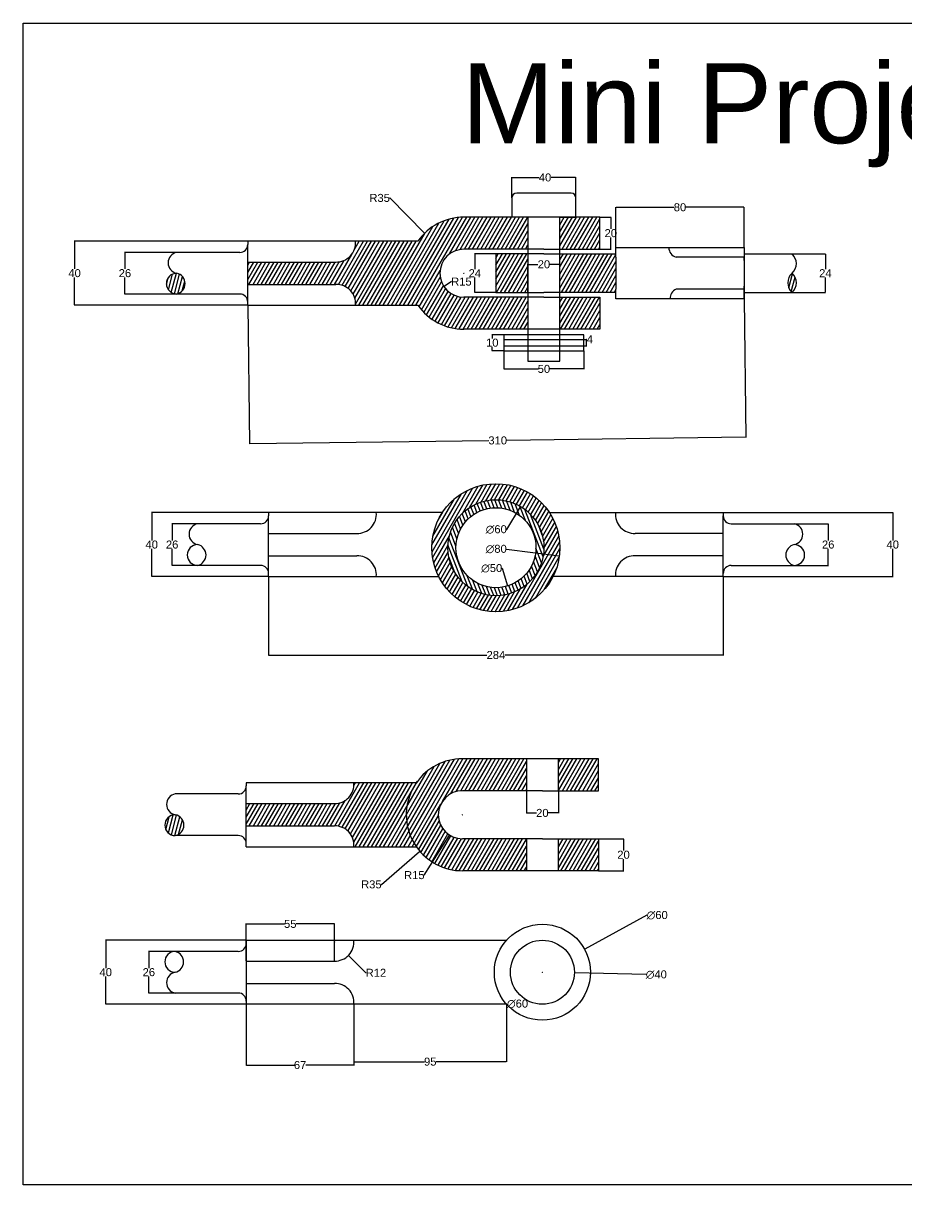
# Model space of a CAD drawing. Header units: inches. Extents: x 51 to 917, y -380 to 346.
# Drawn here: x 51 to 603, y -380 to 346 of the extents above; entities that cross this region are included whole.
import ezdxf

# ---------------------------------------------------------------- set-up
doc = ezdxf.new("R2010")
doc.units = ezdxf.units.IN
doc.header["$MEASUREMENT"] = 0
doc.styles.get("Standard").update_dxf_attribs({"font": 'arial.ttf'})
doc.dimstyles.get("Standard").update_dxf_attribs({"dimtxt": 5, "dimasz": 0.18, "dimexe": 0.18, "dimexo": 0.0625, "dimgap": 0.09, "dimtad": 0, "dimtih": 1, "dimtoh": 1, "dimdec": 0, "dimzin": 0, "dimdsep": 46, "dimtxsty": 'Standard', "dimcen": 0.09, "dimclrt": 4, "dimadec": 0, "dimazin": 0, "dimtfac": 1, "dimtdec": 0, "dimtofl": 0, "dimtmove": 0, "dimatfit": 3, "dimfxl": 1, "dimtolj": 1, "dimtzin": 0, "dimarcsym": 0})
pattern_1 = [(60, (868.6702, 176.3379), (-1.905256, 1.1), [])]

# ---------------------------------------------------------------- blocks, each defined once
blk = doc.blocks.new('*D1')
at = {"color": 0, "lineweight": -2, "transparency": 16777216}
for p, q in [((345.86, 201.9), (332.58, 201.9)), ((332.76, 201.72), (332.76, 192.5)), ((332.76, 178.08), (332.76, 187.3)), ((345.86, 177.9), (332.58, 177.9))]:
    blk.add_line(p, q, dxfattribs=at)
at = {"color": 0, "transparency": 16777216}
for points in [[(332.73, 201.72), (332.79, 201.72), (332.76, 201.9)], [(332.73, 178.08), (332.79, 178.08), (332.76, 177.9)]]:
    blk.add_solid(points, dxfattribs=at)
at = {"layer": 'Defpoints', "color": 0, "transparency": 16777216}
for p in [(345.92, 201.9), (332.76, 177.9), (345.92, 177.9)]:
    blk.add_point(p, dxfattribs=at)
at = {"color": 4, "transparency": 16777216, "insert": (332.76, 189.9), "char_height": 5, "attachment_point": 5}
blk.add_mtext('\\A1;24', dxfattribs=at)
blk = doc.blocks.new('*D2')
at = {"color": 0, "lineweight": -2, "transparency": 16777216}
for p, q in [((410.98, 224.9), (417.86, 224.9)), ((417.68, 224.72), (417.68, 217.54)), ((417.68, 205.08), (417.68, 212.25)), ((410.98, 204.9), (417.86, 204.9))]:
    blk.add_line(p, q, dxfattribs=at)
at = {"color": 0, "transparency": 16777216}
for points in [[(417.65, 224.72), (417.71, 224.72), (417.68, 224.9)], [(417.65, 205.08), (417.71, 205.08), (417.68, 204.9)]]:
    blk.add_solid(points, dxfattribs=at)
at = {"layer": 'Defpoints', "color": 0, "transparency": 16777216}
for p in [(410.92, 224.9), (417.68, 224.9), (410.92, 204.9)]:
    blk.add_point(p, dxfattribs=at)
at = {"color": 4, "transparency": 16777216, "insert": (417.68, 214.9), "char_height": 5, "attachment_point": 5}
blk.add_mtext('\\A1;20', dxfattribs=at)
blk = doc.blocks.new('*D3')
at = {"color": 0, "lineweight": -2, "transparency": 16777216}
for p, q in [((355.92, 236.96), (355.92, 249.9)), ((356.1, 249.72), (372.85, 249.72)), ((395.74, 249.72), (380.37, 249.72)), ((395.92, 236.96), (395.92, 249.9))]:
    blk.add_line(p, q, dxfattribs=at)
at = {"color": 0, "transparency": 16777216}
for points in [[(356.1, 249.75), (356.1, 249.69), (355.92, 249.72)], [(395.74, 249.75), (395.74, 249.69), (395.92, 249.72)]]:
    blk.add_solid(points, dxfattribs=at)
at = {"layer": 'Defpoints', "color": 0, "transparency": 16777216}
for p in [(355.92, 249.72), (355.92, 236.9), (395.92, 236.9)]:
    blk.add_point(p, dxfattribs=at)
at = {"color": 4, "transparency": 16777216, "insert": (376.61, 249.72), "char_height": 5, "attachment_point": 5}
blk.add_mtext('\\A1;40', dxfattribs=at)
blk = doc.blocks.new('*D4')
at = {"color": 0, "lineweight": -2, "transparency": 16777216}
for p, q in [((365.92, 177.96), (365.92, 195.61)), ((366.1, 195.43), (372.21, 195.43)), ((385.74, 195.43), (379.63, 195.43)), ((385.92, 177.96), (385.92, 195.61))]:
    blk.add_line(p, q, dxfattribs=at)
at = {"color": 0, "transparency": 16777216}
for points in [[(366.1, 195.46), (366.1, 195.4), (365.92, 195.43)], [(385.74, 195.46), (385.74, 195.4), (385.92, 195.43)]]:
    blk.add_solid(points, dxfattribs=at)
at = {"layer": 'Defpoints', "color": 0, "transparency": 16777216}
for p in [(385.92, 195.43), (365.92, 177.9), (385.92, 177.9)]:
    blk.add_point(p, dxfattribs=at)
at = {"color": 4, "transparency": 16777216, "insert": (375.92, 195.43), "char_height": 5, "attachment_point": 5}
blk.add_mtext('\\A1;20', dxfattribs=at)
blk = doc.blocks.new('*D5')
at = {"color": 0, "lineweight": -2, "transparency": 16777216}
for p, q in [((350.92, 141.39), (350.92, 129.88)), ((400.92, 141.39), (400.92, 129.88)), ((351.1, 130.06), (372.26, 130.06)), ((400.74, 130.06), (379.58, 130.06))]:
    blk.add_line(p, q, dxfattribs=at)
at = {"color": 0, "transparency": 16777216}
for points in [[(351.1, 130.09), (351.1, 130.03), (350.92, 130.06)], [(400.74, 130.09), (400.74, 130.03), (400.92, 130.06)]]:
    blk.add_solid(points, dxfattribs=at)
at = {"layer": 'Defpoints', "color": 0, "transparency": 16777216}
for p in [(350.92, 141.45), (400.92, 141.45), (350.92, 130.06)]:
    blk.add_point(p, dxfattribs=at)
at = {"color": 4, "transparency": 16777216, "insert": (375.92, 130.06), "char_height": 5, "attachment_point": 5}
blk.add_mtext('\\A1;50', dxfattribs=at)
blk = doc.blocks.new('*D6')
at = {"color": 0, "lineweight": -2, "transparency": 16777216}
for p, q in [((350.86, 151.45), (343.47, 151.45)), ((343.65, 151.27), (343.65, 149.1)), ((350.86, 141.45), (343.47, 141.45)), ((343.65, 141.63), (343.65, 143.81))]:
    blk.add_line(p, q, dxfattribs=at)
at = {"color": 0, "transparency": 16777216}
for points in [[(343.62, 151.27), (343.68, 151.27), (343.65, 151.45)], [(343.62, 141.63), (343.68, 141.63), (343.65, 141.45)]]:
    blk.add_solid(points, dxfattribs=at)
at = {"layer": 'Defpoints', "color": 0, "transparency": 16777216}
for p in [(343.65, 151.45), (350.92, 151.45), (350.92, 141.45)]:
    blk.add_point(p, dxfattribs=at)
at = {"color": 4, "transparency": 16777216, "insert": (343.65, 146.45), "char_height": 5, "attachment_point": 5}
blk.add_mtext('\\A1;10', dxfattribs=at)
blk = doc.blocks.new('*D7')
at = {"color": 0, "lineweight": -2, "transparency": 16777216}
for p, q in [((400.98, 148.45), (402.78, 148.45)), ((402.6, 148.45), (402.6, 148.63)), ((402.6, 148.63), (402.78, 148.63)), ((402.6, 144.63), (402.6, 148.27)), ((400.98, 144.45), (402.78, 144.45))]:
    blk.add_line(p, q, dxfattribs=at)
at = {"color": 0, "transparency": 16777216}
for points in [[(402.57, 148.27), (402.63, 148.27), (402.6, 148.45)], [(402.57, 144.63), (402.63, 144.63), (402.6, 144.45)]]:
    blk.add_solid(points, dxfattribs=at)
at = {"layer": 'Defpoints', "color": 0, "transparency": 16777216}
for p in [(400.92, 148.45), (402.6, 148.45), (400.92, 144.45)]:
    blk.add_point(p, dxfattribs=at)
at = {"color": 4, "transparency": 16777216, "insert": (404.6, 148.63), "char_height": 5, "attachment_point": 5}
blk.add_mtext('\\A1;4', dxfattribs=at)
blk = doc.blocks.new('*D8')
at = {"color": 0, "lineweight": -2, "transparency": 16777216}
for p, q in [((318.1, 184.63), (313.63, 181.61)), ((318.28, 184.63), (318.1, 184.63))]:
    blk.add_line(p, q, dxfattribs=at)
at = {"color": 0, "transparency": 16777216}
blk.add_solid([(313.61, 181.64), (313.65, 181.59), (313.48, 181.51)], dxfattribs=at)
at = {"layer": 'Defpoints', "color": 0, "transparency": 16777216}
for p in [(325.92, 189.9), (313.48, 181.51)]:
    blk.add_point(p, dxfattribs=at)
at = {"color": 4, "transparency": 16777216, "insert": (324.36, 184.63), "char_height": 5, "attachment_point": 5}
blk.add_mtext('\\A1;R15', dxfattribs=at)
blk = doc.blocks.new('*D9')
at = {"color": 0, "lineweight": -2, "transparency": 16777216}
for p, q in [((279.38, 236.92), (279.56, 236.92)), ((279.56, 236.92), (301.22, 214.95)), ((325.83, 189.9), (326.01, 189.9)), ((325.92, 189.81), (325.92, 189.99))]:
    blk.add_line(p, q, dxfattribs=at)
at = {"color": 0, "transparency": 16777216}
blk.add_solid([(301.24, 214.97), (301.2, 214.93), (301.35, 214.82)], dxfattribs=at)
at = {"layer": 'Defpoints', "color": 0, "transparency": 16777216}
for p in [(301.35, 214.82), (325.92, 189.9)]:
    blk.add_point(p, dxfattribs=at)
at = {"color": 4, "transparency": 16777216, "insert": (273.29, 236.92), "char_height": 5, "attachment_point": 5}
blk.add_mtext('\\A1;R35', dxfattribs=at)
blk = doc.blocks.new('*D10')
at = {"color": 0, "lineweight": -2, "transparency": 16777216}
for p, q in [((257.21, -267.03), (257.21, -303.04)), ((352.6, -267.03), (352.6, -303.04)), ((257.39, -302.86), (301.21, -302.86)), ((352.42, -302.86), (308.59, -302.86))]:
    blk.add_line(p, q, dxfattribs=at)
at = {"color": 0, "transparency": 16777216}
for points in [[(257.39, -302.83), (257.39, -302.89), (257.21, -302.86)], [(352.42, -302.83), (352.42, -302.89), (352.6, -302.86)]]:
    blk.add_solid(points, dxfattribs=at)
at = {"layer": 'Defpoints', "color": 0, "transparency": 16777216}
for p in [(257.21, -266.96), (352.6, -266.96), (257.21, -302.86)]:
    blk.add_point(p, dxfattribs=at)
at = {"color": 4, "transparency": 16777216, "insert": (304.9, -302.86), "char_height": 5, "attachment_point": 5}
blk.add_mtext('\\A1;95', dxfattribs=at)
blk = doc.blocks.new('*D11')
at = {"color": 0, "lineweight": -2, "transparency": 16777216}
for p, q in [((189.95, -267.03), (189.95, -305.16)), ((257.21, -267.03), (257.21, -305.16)), ((190.13, -304.98), (219.89, -304.98)), ((257.03, -304.98), (227.26, -304.98))]:
    blk.add_line(p, q, dxfattribs=at)
at = {"color": 0, "transparency": 16777216}
for points in [[(190.13, -304.95), (190.13, -305.01), (189.95, -304.98)], [(257.03, -304.95), (257.03, -305.01), (257.21, -304.98)]]:
    blk.add_solid(points, dxfattribs=at)
at = {"layer": 'Defpoints', "color": 0, "transparency": 16777216}
for p in [(189.95, -266.96), (257.21, -266.96), (189.95, -304.98)]:
    blk.add_point(p, dxfattribs=at)
at = {"color": 4, "transparency": 16777216, "insert": (223.58, -304.98), "char_height": 5, "attachment_point": 5}
blk.add_mtext('\\A1;67', dxfattribs=at)
blk = doc.blocks.new('*D12')
at = {"color": 0, "lineweight": -2, "transparency": 16777216}
for p, q in [((352.87, -266.72), (352.73, -266.84)), ((353.05, -266.72), (352.87, -266.72))]:
    blk.add_line(p, q, dxfattribs=at)
at = {"color": 0, "transparency": 16777216}
blk.add_solid([(352.71, -266.82), (352.75, -266.87), (352.6, -266.96)], dxfattribs=at)
at = {"layer": 'Defpoints', "color": 0, "transparency": 16777216}
for p in [(397.29, -226.93), (352.6, -266.96)]:
    blk.add_point(p, dxfattribs=at)
at = {"color": 4, "transparency": 16777216, "insert": (359.43, -266.72), "char_height": 5, "attachment_point": 5}
blk.add_mtext('\\A1;∅60', dxfattribs=at)
blk = doc.blocks.new('*D13')
at = {"color": 0, "lineweight": -2, "transparency": 16777216}
for p, q in [((189.88, -226.96), (102, -226.96)), ((102.18, -227.14), (102.18, -244.32)), ((102.18, -266.78), (102.18, -249.61)), ((189.88, -266.96), (102, -266.96))]:
    blk.add_line(p, q, dxfattribs=at)
at = {"color": 0, "transparency": 16777216}
for points in [[(102.15, -227.14), (102.21, -227.14), (102.18, -226.96)], [(102.15, -266.78), (102.21, -266.78), (102.18, -266.96)]]:
    blk.add_solid(points, dxfattribs=at)
at = {"layer": 'Defpoints', "color": 0, "transparency": 16777216}
for p in [(189.95, -226.96), (102.18, -266.96), (189.95, -266.96)]:
    blk.add_point(p, dxfattribs=at)
at = {"color": 4, "transparency": 16777216, "insert": (102.18, -246.96), "char_height": 5, "attachment_point": 5}
blk.add_mtext('\\A1;40', dxfattribs=at)
blk = doc.blocks.new('*D14')
at = {"color": 0, "lineweight": -2, "transparency": 16777216}
for p, q in [((184.88, -233.97), (128.93, -233.97)), ((129.11, -234.15), (129.11, -244.32)), ((129.11, -259.78), (129.11, -249.61)), ((184.88, -259.96), (128.93, -259.96))]:
    blk.add_line(p, q, dxfattribs=at)
at = {"color": 0, "transparency": 16777216}
for points in [[(129.08, -234.15), (129.14, -234.15), (129.11, -233.97)], [(129.08, -259.78), (129.14, -259.78), (129.11, -259.96)]]:
    blk.add_solid(points, dxfattribs=at)
at = {"layer": 'Defpoints', "color": 0, "transparency": 16777216}
for p in [(184.95, -233.97), (129.11, -259.96), (184.95, -259.96)]:
    blk.add_point(p, dxfattribs=at)
at = {"color": 4, "transparency": 16777216, "insert": (129.11, -246.96), "char_height": 5, "attachment_point": 5}
blk.add_mtext('\\A1;26', dxfattribs=at)
blk = doc.blocks.new('*D15')
at = {"color": 0, "lineweight": -2, "transparency": 16777216}
for p, q in [((440.1, -211.37), (401.43, -232.48)), ((440.28, -211.37), (440.1, -211.37)), ((374.86, -246.95), (375.04, -246.95)), ((374.95, -247.04), (374.95, -246.86))]:
    blk.add_line(p, q, dxfattribs=at)
at = {"color": 0, "transparency": 16777216}
blk.add_solid([(401.42, -232.46), (401.45, -232.51), (401.28, -232.57)], dxfattribs=at)
at = {"layer": 'Defpoints', "color": 0, "transparency": 16777216}
for p in [(401.28, -232.57), (348.61, -261.32)]:
    blk.add_point(p, dxfattribs=at)
at = {"color": 4, "transparency": 16777216, "insert": (446.66, -211.37), "char_height": 5, "attachment_point": 5}
blk.add_mtext('\\A1;∅60', dxfattribs=at)
blk = doc.blocks.new('*D16')
at = {"color": 0, "lineweight": -2, "transparency": 16777216}
for p, q in [((374.86, -246.95), (375.04, -246.95)), ((374.95, -247.04), (374.95, -246.86)), ((439.75, -248.45), (395.12, -247.41))]:
    blk.add_line(p, q, dxfattribs=at)
at = {"color": 0, "transparency": 16777216}
blk.add_solid([(395.12, -247.38), (395.12, -247.44), (394.94, -247.41)], dxfattribs=at)
at = {"layer": 'Defpoints', "color": 0, "transparency": 16777216}
for p in [(354.95, -246.48), (394.94, -247.41)]:
    blk.add_point(p, dxfattribs=at)
at = {"color": 4, "transparency": 16777216, "insert": (446.13, -248.45), "char_height": 5, "attachment_point": 5}
blk.add_mtext('\\A1;∅40', dxfattribs=at)
blk = doc.blocks.new('*D17')
at = {"color": 0, "lineweight": -2, "transparency": 16777216}
for p, q in [((245.17, -228.01), (245.35, -228.01)), ((245.26, -228.1), (245.26, -227.92)), ((264.75, -247.3), (253.91, -236.57)), ((264.93, -247.3), (264.75, -247.3))]:
    blk.add_line(p, q, dxfattribs=at)
at = {"color": 0, "transparency": 16777216}
blk.add_solid([(253.93, -236.55), (253.89, -236.59), (253.78, -236.45)], dxfattribs=at)
at = {"layer": 'Defpoints', "color": 0, "transparency": 16777216}
for p in [(245.26, -228.01), (253.78, -236.45)]:
    blk.add_point(p, dxfattribs=at)
at = {"color": 4, "transparency": 16777216, "insert": (270.97, -247.3), "char_height": 5, "attachment_point": 5}
blk.add_mtext('\\A1;R12', dxfattribs=at)
blk = doc.blocks.new('*D18')
at = {"color": 0, "lineweight": -2, "transparency": 16777216}
for p, q in [((189.95, -239.94), (189.95, -216.61)), ((190.13, -216.79), (213.78, -216.79)), ((244.81, -216.79), (221.16, -216.79)), ((244.99, -239.94), (244.99, -216.61))]:
    blk.add_line(p, q, dxfattribs=at)
at = {"color": 0, "transparency": 16777216}
for points in [[(190.13, -216.76), (190.13, -216.82), (189.95, -216.79)], [(244.81, -216.76), (244.81, -216.82), (244.99, -216.79)]]:
    blk.add_solid(points, dxfattribs=at)
at = {"layer": 'Defpoints', "color": 0, "transparency": 16777216}
for p in [(189.95, -216.79), (189.95, -240), (244.99, -240)]:
    blk.add_point(p, dxfattribs=at)
at = {"color": 4, "transparency": 16777216, "insert": (217.47, -216.79), "char_height": 5, "attachment_point": 5}
blk.add_mtext('\\A1;55', dxfattribs=at)
blk = doc.blocks.new('*D19')
at = {"color": 0, "lineweight": -2, "transparency": 16777216}
for p, q in [((410.01, -163.55), (425.82, -163.55)), ((425.64, -163.73), (425.64, -170.91)), ((425.64, -183.37), (425.64, -176.2)), ((410.01, -183.55), (425.82, -183.55))]:
    blk.add_line(p, q, dxfattribs=at)
at = {"color": 0, "transparency": 16777216}
for points in [[(425.61, -163.73), (425.67, -163.73), (425.64, -163.55)], [(425.61, -183.37), (425.67, -183.37), (425.64, -183.55)]]:
    blk.add_solid(points, dxfattribs=at)
at = {"layer": 'Defpoints', "color": 0, "transparency": 16777216}
for p in [(409.95, -163.55), (409.95, -183.55), (425.64, -183.55)]:
    blk.add_point(p, dxfattribs=at)
at = {"color": 4, "transparency": 16777216, "insert": (425.64, -173.55), "char_height": 5, "attachment_point": 5}
blk.add_mtext('\\A1;20', dxfattribs=at)
blk = doc.blocks.new('*D20')
at = {"color": 0, "lineweight": -2, "transparency": 16777216}
for p, q in [((324.86, -148.55), (325.04, -148.55)), ((324.95, -148.64), (324.95, -148.46)), ((301.2, -186.3), (316.86, -161.4)), ((301.02, -186.3), (301.2, -186.3))]:
    blk.add_line(p, q, dxfattribs=at)
at = {"color": 0, "transparency": 16777216}
blk.add_solid([(316.84, -161.39), (316.89, -161.42), (316.96, -161.25)], dxfattribs=at)
at = {"layer": 'Defpoints', "color": 0, "transparency": 16777216}
for p in [(324.95, -148.55), (316.96, -161.25)]:
    blk.add_point(p, dxfattribs=at)
at = {"color": 4, "transparency": 16777216, "insert": (294.94, -186.3), "char_height": 5, "attachment_point": 5}
blk.add_mtext('\\A1;R15', dxfattribs=at)
blk = doc.blocks.new('*D21')
at = {"color": 0, "lineweight": -2, "transparency": 16777216}
for p, q in [((324.86, -148.55), (325.04, -148.55)), ((324.95, -148.64), (324.95, -148.46)), ((274.36, -192.09), (298.28, -171.5)), ((274.18, -192.09), (274.36, -192.09))]:
    blk.add_line(p, q, dxfattribs=at)
blk.add_arc((324.95, -148.55), 35, 145.25241, 221.01126, dxfattribs=at)
at = {"color": 0, "transparency": 16777216}
blk.add_solid([(298.26, -171.48), (298.3, -171.52), (298.42, -171.38)], dxfattribs=at)
at = {"layer": 'Defpoints', "color": 0, "transparency": 16777216}
for p in [(324.95, -148.55), (298.42, -171.38)]:
    blk.add_point(p, dxfattribs=at)
at = {"color": 4, "transparency": 16777216, "insert": (268.1, -192.09), "char_height": 5, "attachment_point": 5}
blk.add_mtext('\\A1;R35', dxfattribs=at)
blk = doc.blocks.new('*D22')
at = {"color": 0, "lineweight": -2, "transparency": 16777216}
for p, q in [((364.95, -133.62), (364.95, -147.61)), ((384.95, -133.62), (384.95, -147.61)), ((365.13, -147.43), (371.24, -147.43)), ((384.77, -147.43), (378.65, -147.43))]:
    blk.add_line(p, q, dxfattribs=at)
at = {"color": 0, "transparency": 16777216}
for points in [[(365.13, -147.4), (365.13, -147.46), (364.95, -147.43)], [(384.77, -147.4), (384.77, -147.46), (384.95, -147.43)]]:
    blk.add_solid(points, dxfattribs=at)
at = {"layer": 'Defpoints', "color": 0, "transparency": 16777216}
for p in [(364.95, -133.55), (384.95, -133.55), (384.95, -147.43)]:
    blk.add_point(p, dxfattribs=at)
at = {"color": 4, "transparency": 16777216, "insert": (374.95, -147.43), "char_height": 5, "attachment_point": 5}
blk.add_mtext('\\A1;20', dxfattribs=at)
blk = doc.blocks.new('*D23')
at = {"color": 0, "lineweight": -2, "transparency": 16777216}
for p, q in [((190.92, 169.83), (192.04, 83.19)), ((500.92, 173.83), (502.04, 87.19)), ((501.86, 87.37), (352.64, 85.45)), ((192.22, 83.38), (341.43, 85.3))]:
    blk.add_line(p, q, dxfattribs=at)
at = {"color": 0, "transparency": 16777216}
for points in [[(501.86, 87.4), (501.86, 87.34), (502.04, 87.37)], [(192.22, 83.41), (192.22, 83.35), (192.04, 83.37)]]:
    blk.add_solid(points, dxfattribs=at)
at = {"layer": 'Defpoints', "color": 0, "transparency": 16777216}
for p in [(190.92, 169.9), (500.92, 173.9), (192.04, 83.37)]:
    blk.add_point(p, dxfattribs=at)
at = {"color": 4, "transparency": 16777216, "insert": (347.04, 85.37), "char_height": 5, "attachment_point": 5}
blk.add_mtext('\\A1;310', dxfattribs=at)
blk = doc.blocks.new('*D24')
at = {"color": 0, "lineweight": -2, "transparency": 16777216}
for p, q in [((420.92, 205.96), (420.92, 231.26)), ((421.1, 231.08), (457.25, 231.08)), ((500.74, 231.08), (464.59, 231.08)), ((500.92, 205.96), (500.92, 231.26))]:
    blk.add_line(p, q, dxfattribs=at)
at = {"color": 0, "transparency": 16777216}
for points in [[(421.1, 231.11), (421.1, 231.05), (420.92, 231.08)], [(500.74, 231.11), (500.74, 231.05), (500.92, 231.08)]]:
    blk.add_solid(points, dxfattribs=at)
at = {"layer": 'Defpoints', "color": 0, "transparency": 16777216}
for p in [(500.92, 231.08), (420.92, 205.9), (500.92, 205.9)]:
    blk.add_point(p, dxfattribs=at)
at = {"color": 4, "transparency": 16777216, "insert": (460.92, 231.08), "char_height": 5, "attachment_point": 5}
blk.add_mtext('\\A1;80', dxfattribs=at)
blk = doc.blocks.new('*D26')
at = {"color": 0, "lineweight": -2, "transparency": 16777216}
for p, q in [((146.51, 202.89), (113.99, 202.89)), ((114.17, 202.71), (114.17, 192.54)), ((114.17, 177.08), (114.17, 187.25)), ((146.51, 176.9), (113.99, 176.9))]:
    blk.add_line(p, q, dxfattribs=at)
at = {"color": 0, "transparency": 16777216}
for points in [[(114.14, 202.71), (114.2, 202.71), (114.17, 202.89)], [(114.14, 177.08), (114.2, 177.08), (114.17, 176.9)]]:
    blk.add_solid(points, dxfattribs=at)
at = {"layer": 'Defpoints', "color": 0, "transparency": 16777216}
for p in [(146.57, 202.89), (114.17, 176.9), (146.57, 176.9)]:
    blk.add_point(p, dxfattribs=at)
at = {"color": 4, "transparency": 16777216, "insert": (114.17, 189.9), "char_height": 5, "attachment_point": 5}
blk.add_mtext('\\A1;26', dxfattribs=at)
blk = doc.blocks.new('*D27')
at = {"color": 0, "lineweight": -2, "transparency": 16777216}
for p, q in [((530.98, 201.9), (551.91, 201.9)), ((551.73, 201.72), (551.73, 192.5)), ((551.73, 178.08), (551.73, 187.3)), ((530.98, 177.9), (551.91, 177.9))]:
    blk.add_line(p, q, dxfattribs=at)
at = {"color": 0, "transparency": 16777216}
for points in [[(551.7, 201.72), (551.76, 201.72), (551.73, 201.9)], [(551.7, 178.08), (551.76, 178.08), (551.73, 177.9)]]:
    blk.add_solid(points, dxfattribs=at)
at = {"layer": 'Defpoints', "color": 0, "transparency": 16777216}
for p in [(530.92, 201.9), (530.92, 177.9), (551.73, 177.9)]:
    blk.add_point(p, dxfattribs=at)
at = {"color": 4, "transparency": 16777216, "insert": (551.73, 189.9), "char_height": 5, "attachment_point": 5}
blk.add_mtext('\\A1;24', dxfattribs=at)
blk = doc.blocks.new('*D28')
at = {"color": 0, "lineweight": -2, "transparency": 16777216}
for p, q in [((210.86, 209.9), (82.55, 209.9)), ((82.73, 209.72), (82.73, 192.54)), ((82.73, 170.08), (82.73, 187.25)), ((190.86, 169.9), (82.55, 169.9))]:
    blk.add_line(p, q, dxfattribs=at)
at = {"color": 0, "transparency": 16777216}
for points in [[(82.7, 209.72), (82.76, 209.72), (82.73, 209.9)], [(82.7, 170.08), (82.76, 170.08), (82.73, 169.9)]]:
    blk.add_solid(points, dxfattribs=at)
at = {"layer": 'Defpoints', "color": 0, "transparency": 16777216}
for p in [(210.92, 209.9), (82.73, 169.9), (190.92, 169.9)]:
    blk.add_point(p, dxfattribs=at)
at = {"color": 4, "transparency": 16777216, "insert": (82.73, 189.9), "char_height": 5, "attachment_point": 5}
blk.add_mtext('\\A1;40', dxfattribs=at)
blk = doc.blocks.new('*D29')
at = {"color": 0, "lineweight": -2, "transparency": 16777216}
for p, q in [((203.89, 40.29), (130.73, 40.29)), ((130.91, 40.11), (130.91, 22.93)), ((130.91, 0.47), (130.91, 17.65)), ((203.89, 0.29), (130.73, 0.29))]:
    blk.add_line(p, q, dxfattribs=at)
at = {"color": 0, "transparency": 16777216}
for points in [[(130.88, 40.11), (130.94, 40.11), (130.91, 40.29)], [(130.88, 0.47), (130.94, 0.47), (130.91, 0.29)]]:
    blk.add_solid(points, dxfattribs=at)
at = {"layer": 'Defpoints', "color": 0, "transparency": 16777216}
for p in [(203.95, 40.29), (130.91, 0.29), (203.95, 0.29)]:
    blk.add_point(p, dxfattribs=at)
at = {"color": 4, "transparency": 16777216, "insert": (130.91, 20.29), "char_height": 5, "attachment_point": 5}
blk.add_mtext('\\A1;40', dxfattribs=at)
blk = doc.blocks.new('*D30')
at = {"color": 0, "lineweight": -2, "transparency": 16777216}
for p, q in [((159.54, 33.28), (143.49, 33.28)), ((143.67, 33.1), (143.67, 22.93)), ((143.67, 7.48), (143.67, 17.65)), ((159.54, 7.3), (143.49, 7.3))]:
    blk.add_line(p, q, dxfattribs=at)
at = {"color": 0, "transparency": 16777216}
for points in [[(143.64, 33.1), (143.7, 33.1), (143.67, 33.28)], [(143.64, 7.48), (143.7, 7.48), (143.67, 7.3)]]:
    blk.add_solid(points, dxfattribs=at)
at = {"layer": 'Defpoints', "color": 0, "transparency": 16777216}
for p in [(159.6, 33.28), (143.67, 7.3), (159.6, 7.3)]:
    blk.add_point(p, dxfattribs=at)
at = {"color": 4, "transparency": 16777216, "insert": (143.67, 20.29), "char_height": 5, "attachment_point": 5}
blk.add_mtext('\\A1;26', dxfattribs=at)
blk = doc.blocks.new('*D31')
at = {"color": 0, "lineweight": -2, "transparency": 16777216}
for p, q in [((532.3, 33.28), (553.67, 33.28)), ((553.49, 33.1), (553.49, 22.93)), ((553.49, 7.48), (553.49, 17.65)), ((532.3, 7.3), (553.67, 7.3))]:
    blk.add_line(p, q, dxfattribs=at)
at = {"color": 0, "transparency": 16777216}
for points in [[(553.46, 33.1), (553.52, 33.1), (553.49, 33.28)], [(553.46, 7.48), (553.52, 7.48), (553.49, 7.3)]]:
    blk.add_solid(points, dxfattribs=at)
at = {"layer": 'Defpoints', "color": 0, "transparency": 16777216}
for p in [(532.24, 33.28), (532.24, 7.3), (553.49, 7.3)]:
    blk.add_point(p, dxfattribs=at)
at = {"color": 4, "transparency": 16777216, "insert": (553.49, 20.29), "char_height": 5, "attachment_point": 5}
blk.add_mtext('\\A1;26', dxfattribs=at)
blk = doc.blocks.new('*D32')
at = {"color": 0, "lineweight": -2, "transparency": 16777216}
for p, q in [((487.95, 40.29), (593.99, 40.29)), ((593.81, 40.11), (593.81, 22.93)), ((593.81, 0.47), (593.81, 17.65)), ((487.95, 0.29), (593.99, 0.29))]:
    blk.add_line(p, q, dxfattribs=at)
at = {"color": 0, "transparency": 16777216}
for points in [[(593.78, 40.11), (593.84, 40.11), (593.81, 40.29)], [(593.78, 0.47), (593.84, 0.47), (593.81, 0.29)]]:
    blk.add_solid(points, dxfattribs=at)
at = {"layer": 'Defpoints', "color": 0, "transparency": 16777216}
for p in [(487.89, 40.29), (487.89, 0.29), (593.81, 0.29)]:
    blk.add_point(p, dxfattribs=at)
at = {"color": 4, "transparency": 16777216, "insert": (593.81, 20.29), "char_height": 5, "attachment_point": 5}
blk.add_mtext('\\A1;40', dxfattribs=at)
blk = doc.blocks.new('*D33')
at = {"color": 0, "lineweight": -2, "transparency": 16777216}
for p, q in [((203.95, 0.23), (203.95, -48.92)), ((487.89, 0.23), (487.89, -48.92)), ((204.13, -48.74), (340.27, -48.74)), ((487.71, -48.74), (351.57, -48.74))]:
    blk.add_line(p, q, dxfattribs=at)
at = {"color": 0, "transparency": 16777216}
for points in [[(204.13, -48.71), (204.13, -48.77), (203.95, -48.74)], [(487.71, -48.71), (487.71, -48.77), (487.89, -48.74)]]:
    blk.add_solid(points, dxfattribs=at)
at = {"layer": 'Defpoints', "color": 0, "transparency": 16777216}
for p in [(203.95, 0.29), (487.89, 0.29), (203.95, -48.74)]:
    blk.add_point(p, dxfattribs=at)
at = {"color": 4, "transparency": 16777216, "insert": (345.92, -48.74), "char_height": 5, "attachment_point": 5}
blk.add_mtext('\\A1;284', dxfattribs=at)
blk = doc.blocks.new('*D34')
at = {"color": 0, "lineweight": -2, "transparency": 16777216}
blk.add_line((352.5, 17.5), (385.41, 13.24), dxfattribs=at)
at = {"color": 0, "transparency": 16777216}
blk.add_solid([(385.41, 13.27), (385.41, 13.21), (385.59, 13.22)], dxfattribs=at)
at = {"layer": 'Defpoints', "color": 0, "transparency": 16777216}
for p in [(306.25, 23.49), (385.59, 13.22)]:
    blk.add_point(p, dxfattribs=at)
at = {"color": 4, "transparency": 16777216, "insert": (346.11, 17.5), "char_height": 5, "attachment_point": 5}
blk.add_mtext('\\A1;∅80', dxfattribs=at)
blk = doc.blocks.new('*D35')
at = {"color": 0, "lineweight": -2, "transparency": 16777216}
for p, q in [((352.7, 29.73), (361.18, 43.97)), ((352.52, 29.73), (352.7, 29.73))]:
    blk.add_line(p, q, dxfattribs=at)
at = {"color": 0, "transparency": 16777216}
blk.add_solid([(361.16, 43.98), (361.21, 43.95), (361.28, 44.12)], dxfattribs=at)
at = {"layer": 'Defpoints', "color": 0, "transparency": 16777216}
for p in [(361.28, 44.12), (330.56, -7.42)]:
    blk.add_point(p, dxfattribs=at)
at = {"color": 4, "transparency": 16777216, "insert": (346.14, 29.73), "char_height": 5, "attachment_point": 5}
blk.add_mtext('\\A1;∅60', dxfattribs=at)
blk = doc.blocks.new('*D36')
at = {"color": 0, "lineweight": -2, "transparency": 16777216}
for p, q in [((349.66, 5.47), (349.84, 5.47)), ((349.84, 5.47), (353.16, -5.39))]:
    blk.add_line(p, q, dxfattribs=at)
at = {"color": 0, "transparency": 16777216}
blk.add_solid([(353.18, -5.38), (353.13, -5.4), (353.21, -5.56)], dxfattribs=at)
at = {"layer": 'Defpoints', "color": 0, "transparency": 16777216}
for p in [(338.63, 42.27), (353.21, -5.56)]:
    blk.add_point(p, dxfattribs=at)
at = {"color": 4, "transparency": 16777216, "insert": (343.28, 5.47), "char_height": 5, "attachment_point": 5}
blk.add_mtext('\\A1;∅50', dxfattribs=at)

msp = doc.modelspace()

# ---------------------------------------------------------------- hatches: boundary and pattern name
h = msp.add_hatch()
h.set_pattern_fill('_USER', color=256, scale=2.2, angle=60, pattern_type=0)
h.set_pattern_definition(pattern_1)
h.paths.add_polyline_path([(258.18, 209.9, -0.446577), (245.96, 196.86), (233.52, 196.86), (190.92, 196.86), (190.92, 182.94), (233.52, 182.94), (245.96, 182.94, -0.446577), (258.18, 169.9), (297.2, 169.9, 0.245393), (325.92, 154.9), (365.92, 154.9), (365.92, 174.9), (325.92, 174.9, -1), (325.92, 204.9), (365.92, 204.9), (365.92, 224.9), (325.92, 224.9, 0.245393), (297.2, 209.9)])
h.paths.add_polyline_path([(385.92, 174.9), (385.92, 154.9), (390.92, 154.9), (410.92, 154.9), (410.92, 174.9)])
h.paths.add_polyline_path([(410.92, 224.9), (390.92, 224.9), (385.92, 224.9), (385.92, 204.9), (410.92, 204.9)])
h.paths.add_polyline_path([(360.92, 177.9), (365.92, 177.9), (365.92, 201.9), (360.92, 201.9), (345.92, 201.9), (345.92, 177.9)], flags=17)
h.paths.add_polyline_path([(420.92, 199.9), (420.92, 201.9), (385.92, 201.9), (385.92, 177.9), (420.92, 177.9), (420.92, 179.9)])
h = msp.add_hatch()
h.set_pattern_fill('ANSI31', color=256, scale=17, angle=30)
h.set_pattern_definition([(75, (868.6702, 176.3379), (-2.0525924, 0.5499905), [])])
h.paths.add_polyline_path([(530.92, 189.9, 0.451416), (530.92, 177.9, 0.451416)])
h.paths.add_polyline_path([(146.57, 176.9, 0.80332), (146.57, 189.9, 0.999897)])
h = msp.add_hatch()
h.set_pattern_fill('_USER', color=256, scale=2.2, angle=60, pattern_type=0)
h.set_pattern_definition(pattern_1)
h.paths.add_polyline_path([(375.92, 18.35, 1), (315.92, 18.35, 1)], flags=0)
h.paths.add_polyline_path([(320.92, 18.35, -1), (370.92, 18.35, -1)], flags=0)
h.paths.add_polyline_path([(385.92, 18.35, 1), (305.92, 18.35, 1)])
h.paths.add_polyline_path([(315.92, 18.35, -1), (375.92, 18.35, -1)], flags=16)
h = msp.add_hatch()
h.set_pattern_fill('_USER', color=256, scale=2.2, angle=291, pattern_type=0)
h.set_pattern_definition([(291, (868.6702, 176.3379), (2.053877, 0.7884095), [])])
h.paths.add_polyline_path([(375.92, 18.35, 1), (315.92, 18.35, 1)])
h.paths.add_polyline_path([(320.92, 18.35, -1), (370.92, 18.35, -1)], flags=16)
h = msp.add_hatch()
h.set_pattern_fill('_USER', color=256, scale=2.2, angle=60, pattern_type=0)
h.set_pattern_definition(pattern_1)
h.paths.add_polyline_path([(257.21, -168.55), (296.22, -168.55, 0.245393), (324.95, -183.55), (364.95, -183.55), (364.95, -163.55), (324.95, -163.55, -1), (324.95, -133.55), (364.95, -133.55), (364.95, -113.55), (324.95, -113.55, 0.245393), (296.22, -128.55), (257.21, -128.55, -0.446577), (244.99, -141.59), (232.54, -141.59), (189.95, -141.59), (189.95, -155.51), (232.54, -155.51), (244.99, -155.51, -0.446577)])
h = msp.add_hatch()
h.set_pattern_fill('_USER', color=256, scale=2.2, angle=60, pattern_type=0)
h.set_pattern_definition(pattern_1)
h.paths.add_polyline_path([(389.95, -113.55), (384.95, -113.55), (384.95, -133.55), (409.95, -133.55), (409.95, -113.55)])
h.paths.add_polyline_path([(384.95, -163.55), (384.95, -183.55), (389.95, -183.55), (409.95, -183.55), (409.95, -163.55)])
h = msp.add_hatch()
h.set_pattern_fill('ANSI31', color=256, scale=17, angle=30)
h.set_pattern_definition([(75, (867.6952, -2.3964), (-2.0525924, 0.5499905), [])])
h.paths.add_polyline_path([(145.6, -161.55, 0.831483), (145.6, -148.55, 0.999897)])

# ---------------------------------------------------------------- linework, layer by layer
for p, q in [((392.92, 239.9), (358.92, 239.9)), ((355.92, 236.9), (355.92, 224.9)), ((395.92, 224.9), (395.92, 236.9)), ((390.92, 224.9), (325.92, 224.9)), ((375.92, 224.9), (365.92, 224.9)), ((365.92, 224.9), (365.92, 134.9)), ((385.92, 134.9), (385.92, 224.9)), ((385.92, 224.9), (395.92, 224.9)), ((410.92, 224.9), (390.92, 224.9)), ((410.92, 204.9), (410.92, 224.9)), ((210.92, 209.9), (190.92, 209.9)), ((190.92, 209.9), (190.92, 207.89)), ((190.92, 171.9), (190.92, 207.89)), ((297.2, 209.9), (210.92, 209.9)), ((375.92, 204.9), (325.92, 204.9)), ((375.92, 204.9), (380.92, 204.9)), ((380.92, 204.9), (410.92, 204.9)), ((420.92, 199.9), (420.92, 205.9)), ((420.92, 205.9), (500.92, 205.9)), ((500.92, 205.9), (500.92, 179.9)), ((500.92, 205.9), (500.92, 197.9)), ((185.92, 202.89), (146.57, 202.89)), ((190.92, 196.86), (233.52, 196.86)), ((233.52, 196.86), (245.96, 196.86)), ((360.92, 201.9), (345.92, 201.9)), ((345.92, 201.9), (345.92, 177.9)), ((375.92, 201.9), (360.92, 201.9)), ((375.92, 201.9), (420.92, 201.9)), ((420.92, 199.9), (420.92, 179.9)), ((500.92, 199.9), (458.44, 199.9)), ((500.92, 201.9), (530.92, 201.9)), ((500.92, 197.9), (500.92, 199.9)), ((190.92, 182.94), (233.52, 182.94)), ((233.52, 182.94), (245.96, 182.94)), ((500.92, 173.9), (500.92, 181.9)), ((500.92, 181.9), (500.92, 179.9)), ((185.92, 176.9), (146.57, 176.9)), ((375.92, 174.9), (325.92, 174.9)), ((345.92, 177.9), (360.92, 177.9)), ((360.92, 177.9), (375.92, 177.9)), ((420.92, 177.9), (375.92, 177.9)), ((375.92, 174.9), (390.92, 174.9)), ((380.92, 174.9), (410.92, 174.9)), ((410.92, 174.9), (410.92, 154.9)), ((420.92, 173.9), (420.92, 179.9)), ((500.92, 179.9), (458.44, 179.9)), ((500.92, 179.9), (500.92, 173.9)), ((500.92, 177.9), (530.92, 177.9)), ((190.92, 169.9), (190.92, 171.9)), ((190.92, 169.9), (297.2, 169.9)), ((500.92, 173.9), (420.92, 173.9)), ((390.92, 154.9), (325.92, 154.9)), ((410.92, 154.9), (390.92, 154.9)), ((365.92, 151.45), (350.92, 151.45)), ((350.92, 151.45), (350.92, 141.45)), ((350.92, 148.45), (400.92, 148.45)), ((400.92, 151.45), (365.92, 151.45)), ((400.92, 141.45), (400.92, 151.45)), ((350.92, 144.45), (400.92, 144.45)), ((350.92, 141.45), (400.92, 141.45)), ((365.92, 134.9), (385.92, 134.9)), ((223.95, 40.29), (203.95, 40.29)), ((203.95, 40.29), (203.95, 38.28)), ((203.95, 2.3), (203.95, 38.28)), ((312.47, 40.29), (223.95, 40.29)), ((379.37, 40.29), (467.89, 40.29)), ((467.89, 40.29), (487.89, 40.29)), ((487.89, 40.29), (487.89, 38.28)), ((487.89, 2.3), (487.89, 38.28)), ((198.95, 33.28), (159.6, 33.28)), ((492.89, 33.28), (532.24, 33.28)), ((203.95, 27.25), (246.55, 27.25)), ((246.55, 27.25), (259, 27.25)), ((445.29, 27.25), (432.84, 27.25)), ((487.89, 27.25), (445.29, 27.25)), ((198.95, 7.3), (159.6, 7.3)), ((203.95, 13.33), (246.55, 13.33)), ((246.55, 13.33), (259, 13.33)), ((445.29, 13.33), (432.84, 13.33)), ((487.89, 13.33), (445.29, 13.33)), ((492.89, 7.3), (532.24, 7.3)), ((203.95, 0.29), (203.95, 2.3)), ((203.95, 0.29), (310.23, 0.29)), ((487.89, 0.29), (381.61, 0.29)), ((487.89, 0.29), (487.89, 2.3)), ((389.95, -113.55), (324.95, -113.55)), ((364.95, -113.55), (364.95, -133.55)), ((384.95, -133.55), (384.95, -113.55)), ((409.95, -113.55), (389.95, -113.55)), ((409.95, -133.55), (409.95, -113.55)), ((209.95, -128.55), (189.95, -128.55)), ((189.95, -128.55), (189.95, -130.56)), ((189.95, -166.55), (189.95, -130.56)), ((296.22, -128.55), (209.95, -128.55)), ((184.95, -135.56), (145.6, -135.56)), ((374.95, -133.55), (324.95, -133.55)), ((374.95, -133.55), (379.95, -133.55)), ((379.95, -133.55), (409.95, -133.55)), ((189.95, -141.59), (232.54, -141.59)), ((232.54, -141.59), (244.99, -141.59)), ((189.95, -155.51), (232.54, -155.51)), ((232.54, -155.51), (244.99, -155.51)), ((184.95, -161.55), (145.6, -161.55)), ((189.95, -168.55), (189.95, -166.55)), ((374.95, -163.55), (324.95, -163.55)), ((364.95, -163.55), (364.95, -183.55)), ((374.95, -163.55), (389.95, -163.55)), ((379.95, -163.55), (409.95, -163.55)), ((384.95, -183.55), (384.95, -163.55)), ((409.95, -163.55), (409.95, -183.55)), ((189.95, -168.55), (296.22, -168.55)), ((389.95, -183.55), (324.95, -183.55)), ((409.95, -183.55), (389.95, -183.55)), ((189.95, -226.96), (352.57, -226.96)), ((189.95, -226.96), (189.95, -266.96)), ((184.95, -233.97), (145.6, -233.97)), ((189.95, -240), (232.54, -240)), ((232.54, -240), (244.99, -240)), ((189.95, -253.92), (232.54, -253.92)), ((232.54, -253.92), (244.99, -253.92)), ((184.95, -259.96), (145.6, -259.96)), ((257.21, -266.96), (189.95, -266.96)), ((352.6, -266.96), (257.21, -266.96))]:
    msp.add_line(p, q)
at = {"color": 85, "true_color": 0x58ba48}
msp.add_lwpolyline([(50.65, 346.12), (917.14, 346.12), (917.14, -379.79), (50.65, -379.79)], close=True, dxfattribs=at)
for centre, radius in [((345.92, 18.35), 40), ((345.92, 18.35), 30), ((345.92, 18.35), 25), ((374.95, -246.95), 30), ((374.95, -246.95), 20)]:
    msp.add_circle(centre, radius)
for centre, radius, start, end in [((358.92, 236.9), 3, 90, 180), ((392.92, 236.9), 3, 0, 90), ((325.92, 189.9), 35, 90, 145.1501), ((185.92, 207.89), 5, 270, 0), ((246.23, 208.86), 12, 268.72275, 4.98053), ((325.92, 189.9), 15, 90, 270), ((460.38, 206.09), 6.49, 181.73274, 252.58553), ((147.78, 196.39), 6.61, 100.51411, 259.48589), ((525.63, 195.9), 8, 311.40962, 48.59038), ((146.57, 183.4), 6.5, 90.00593, 269.99407), ((145.14, 183.4), 6.65, 282.44878, 77.55122), ((536.21, 183.9), 8, 131.40962, 228.59038), ((525.63, 183.9), 8, 311.40962, 48.59038), ((246.23, 170.94), 12, 355.01947, 91.27725), ((185.92, 171.9), 5, 0, 90), ((460.79, 174.38), 6, 113.09852, 184.59824), ((325.92, 189.9), 35, 214.8499, 270), ((198.95, 38.28), 5, 270, 0), ((259.26, 39.25), 12, 268.72275, 4.98053), ((432.58, 39.25), 12, 175.01947, 271.27725), ((492.89, 38.28), 5, 180, 270), ((160.81, 26.79), 6.61, 100.51411, 259.48589), ((531.03, 26.79), 6.61, 280.51411, 79.48589), ((159.6, 13.79), 6.5, 90.00593, 269.99407), ((158.17, 13.79), 6.65, 282.44878, 77.55122), ((533.67, 13.79), 6.65, 102.44878, 257.55122), ((532.24, 13.79), 6.5, 270.00593, 89.99407), ((198.95, 2.3), 5, 0, 90), ((259.26, 1.33), 12, 355.01947, 91.27725), ((432.58, 1.33), 12, 88.72275, 184.98053), ((492.89, 2.3), 5, 90, 180), ((324.95, -148.55), 35, 90, 145.1501), ((184.95, -130.56), 5, 270, 0), ((245.26, -129.59), 12, 268.72275, 4.98053), ((146.8, -142.06), 6.61, 100.51411, 259.48589), ((324.95, -148.55), 15, 90, 270), ((145.6, -155.05), 6.5, 90.00593, 269.99407), ((144.39, -155.05), 6.61, 280.51411, 79.48589), ((245.26, -167.51), 12, 355.01947, 91.27725), ((184.95, -166.55), 5, 0, 90), ((324.95, -148.55), 35, 214.8499, 270), ((184.95, -228.97), 5, 270, 0), ((245.26, -228.01), 12, 268.72275, 4.98053), ((145.6, -240.47), 6.5, 90.00593, 269.99407), ((144.16, -240.47), 6.65, 282.44878, 77.55122), ((146.8, -253.46), 6.61, 100.51411, 259.48589), ((245.26, -265.92), 12, 355.01947, 91.27725), ((184.95, -264.96), 5, 0, 90)]:
    msp.add_arc(centre, radius, start, end)

# ---------------------------------------------------------------- texts
at = {"insert": (506.85, 288.62), "char_height": 50, "attachment_point": 5}
msp.add_mtext_dynamic_manual_height_columns('{\\C114;\\c4758291;Mini Project}', width=459.7215, gutter_width=1, heights=[0], dxfattribs=at)

# ---------------------------------------------------------------- dimensions: what is measured, and where the dimension line sits
for base, p1, p2, picture, middle in [((355.92, 249.72), (395.92, 236.9), (355.92, 236.9), '*D3', (376.61, 249.72)), ((385.92, 195.43), (365.92, 177.9), (385.92, 177.9), '*D4', (375.92, 195.43))]:
    dim = msp.add_linear_dim(base=base, p1=p1, p2=p2, dimstyle='Standard')
    dim.commit()
    dim.dimension.update_dxf_attribs({"geometry": picture, "text_midpoint": middle, "dimtype": 160})
for center, mpoint, picture, middle in [((325.92, 189.9), (301.35, 214.82), '*D9', (273.29, 236.92)), ((325.92, 189.9), (313.48, 181.51), '*D8', (324.36, 184.63)), ((324.95, -148.55), (298.42, -171.38), '*D21', (268.1, -192.09)), ((324.95, -148.55), (316.96, -161.25), '*D20', (294.94, -186.3)), ((245.26, -228.01), (253.78, -236.45), '*D17', (270.97, -247.3))]:
    dim = msp.add_radius_dim(center=center, mpoint=mpoint, dimstyle='Standard')
    dim.commit()
    dim.dimension.update_dxf_attribs({"geometry": picture, "text_midpoint": middle, "dimtype": 164})
for base, p1, p2, picture, middle in [((500.92, 231.08), (420.92, 205.9), (500.92, 205.9), '*D24', (460.92, 231.08)), ((350.92, 130.06), (400.92, 141.45), (350.92, 141.45), '*D5', (375.92, 130.06)), ((203.95, -48.74), (487.89, 0.29), (203.95, 0.29), '*D33', (345.92, -48.74)), ((384.95, -147.43), (364.95, -133.55), (384.95, -133.55), '*D22', (374.95, -147.43)), ((189.95, -216.79), (244.99, -240), (189.95, -240), '*D18', (217.47, -216.79)), ((189.95, -304.98), (257.21, -266.96), (189.95, -266.96), '*D11', (223.58, -304.98)), ((257.21, -302.86), (352.6, -266.96), (257.21, -266.96), '*D10', (304.9, -302.86))]:
    dim = msp.add_linear_dim(base=base, p1=p1, p2=p2, dimstyle='Standard')
    dim.commit()
    dim.dimension.update_dxf_attribs({"geometry": picture, "text_midpoint": middle})
dim = msp.add_linear_dim(base=(417.68, 224.9), p1=(410.92, 204.9), p2=(410.92, 224.9), angle=90, dimstyle='Standard')
dim.commit()
dim.dimension.update_dxf_attribs({"geometry": '*D2', "text_midpoint": (417.68, 214.9), "dimtype": 161})
for base, p1, p2, angle, picture, middle in [((82.73, 169.9), (210.92, 209.9), (190.92, 169.9), 270, '*D28', (82.73, 189.9)), ((114.17, 176.9), (146.57, 202.89), (146.57, 176.9), 90, '*D26', (114.17, 189.9)), ((332.76, 177.9), (345.92, 201.9), (345.92, 177.9), 90, '*D1', (332.76, 189.9)), ((551.73, 177.9), (530.92, 201.9), (530.92, 177.9), 90, '*D27', (551.73, 189.9)), ((343.65, 151.45), (350.92, 141.45), (350.92, 151.45), 90, '*D6', (343.65, 146.45)), ((130.91, 0.29), (203.95, 40.29), (203.95, 0.29), 90, '*D29', (130.91, 20.29)), ((593.81, 0.29), (487.89, 40.29), (487.89, 0.29), 90, '*D32', (593.81, 20.29)), ((143.67, 7.3), (159.6, 33.28), (159.6, 7.3), 90, '*D30', (143.67, 20.29)), ((553.49, 7.3), (532.24, 33.28), (532.24, 7.3), 90, '*D31', (553.49, 20.29)), ((425.64, -183.55), (409.95, -163.55), (409.95, -183.55), 90, '*D19', (425.64, -173.55)), ((102.18, -266.96), (189.95, -226.96), (189.95, -266.96), 90, '*D13', (102.18, -246.96)), ((129.11, -259.96), (184.95, -233.97), (184.95, -259.96), 90, '*D14', (129.11, -246.96))]:
    dim = msp.add_linear_dim(base=base, p1=p1, p2=p2, angle=angle, dimstyle='Standard')
    dim.commit()
    dim.dimension.update_dxf_attribs({"geometry": picture, "text_midpoint": middle})
for p1, p2, distance, picture, middle in [((500.92, 173.9), (190.92, 169.9), 86.53, '*D23', (347.04, 85.37)), ((400.92, 144.45), (400.92, 148.45), -1.68, '*D7', (404.6, 148.63))]:
    dim = msp.add_aligned_dim(p1=p1, p2=p2, distance=distance, dimstyle='Standard')
    dim.commit()
    dim.dimension.update_dxf_attribs({"geometry": picture, "text_midpoint": middle})
for p1, p2, picture, middle in [((330.56, -7.42), (361.28, 44.12), '*D35', (346.14, 29.73)), ((338.63, 42.27), (353.21, -5.56), '*D36', (343.28, 5.47)), ((306.25, 23.49), (385.59, 13.22), '*D34', (352.5, 17.5)), ((348.61, -261.32), (401.28, -232.57), '*D15', (446.66, -211.37)), ((397.29, -226.93), (352.6, -266.96), '*D12', (359.43, -266.72)), ((354.95, -246.48), (394.94, -247.41), '*D16', (439.75, -248.45))]:
    dim = msp.add_diameter_dim_2p(p1=p1, p2=p2, dimstyle='Standard')
    dim.commit()
    dim.dimension.update_dxf_attribs({"geometry": picture, "text_midpoint": middle, "dimtype": 163})

doc.saveas('drawing.dxf')
